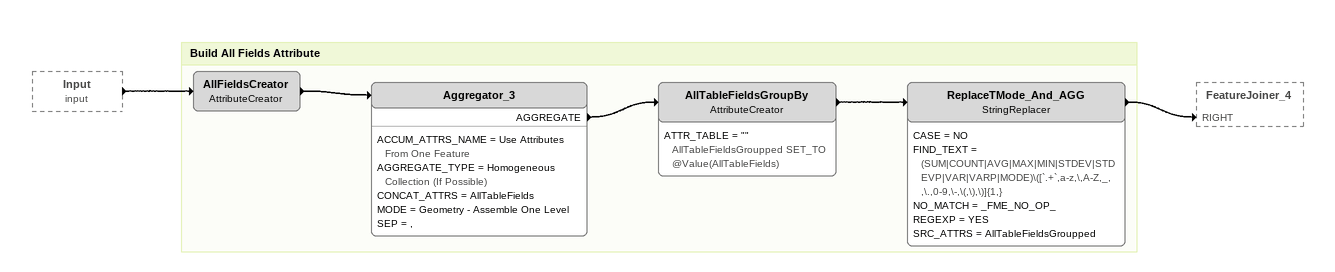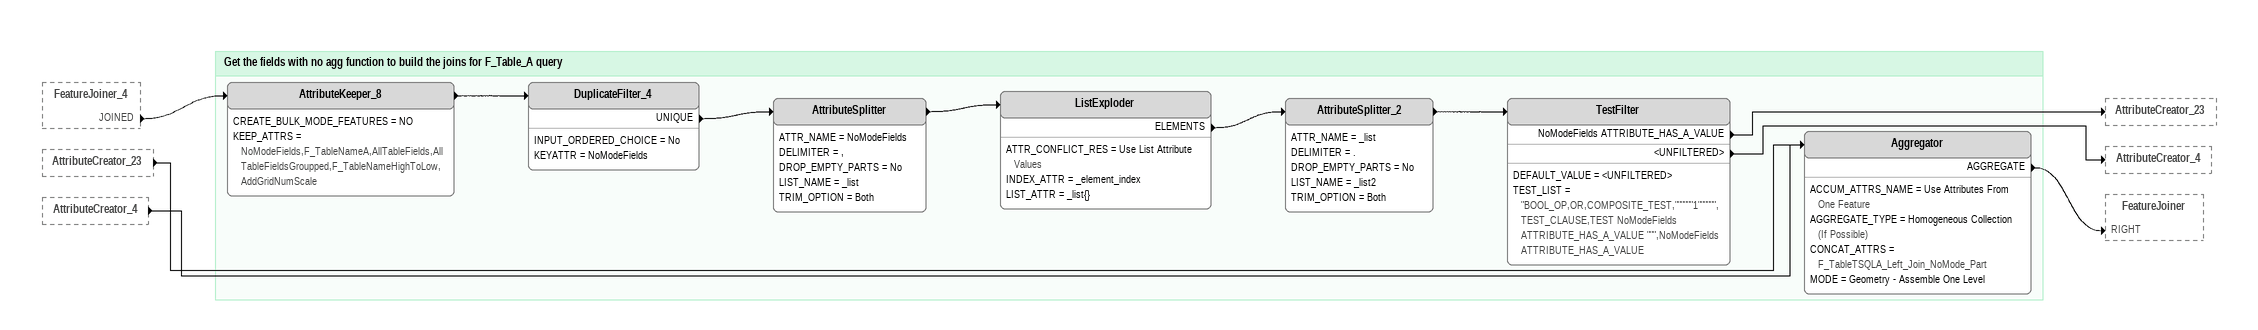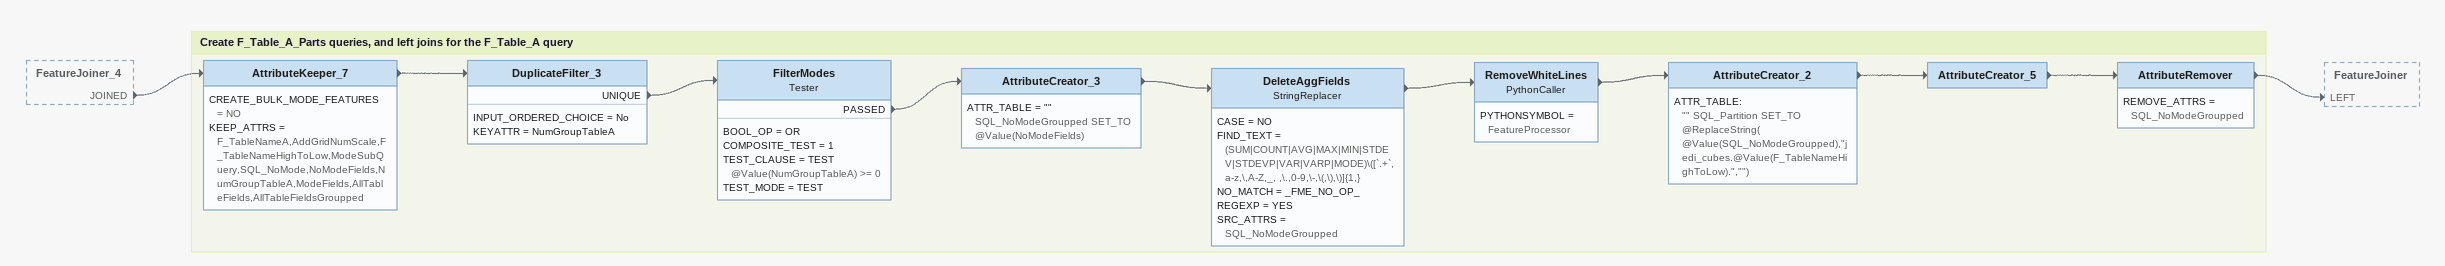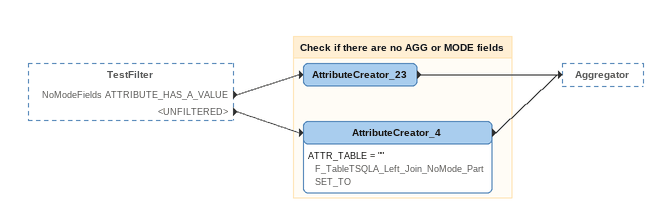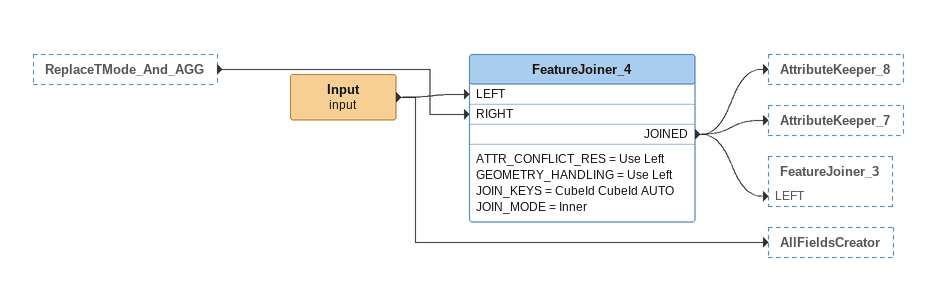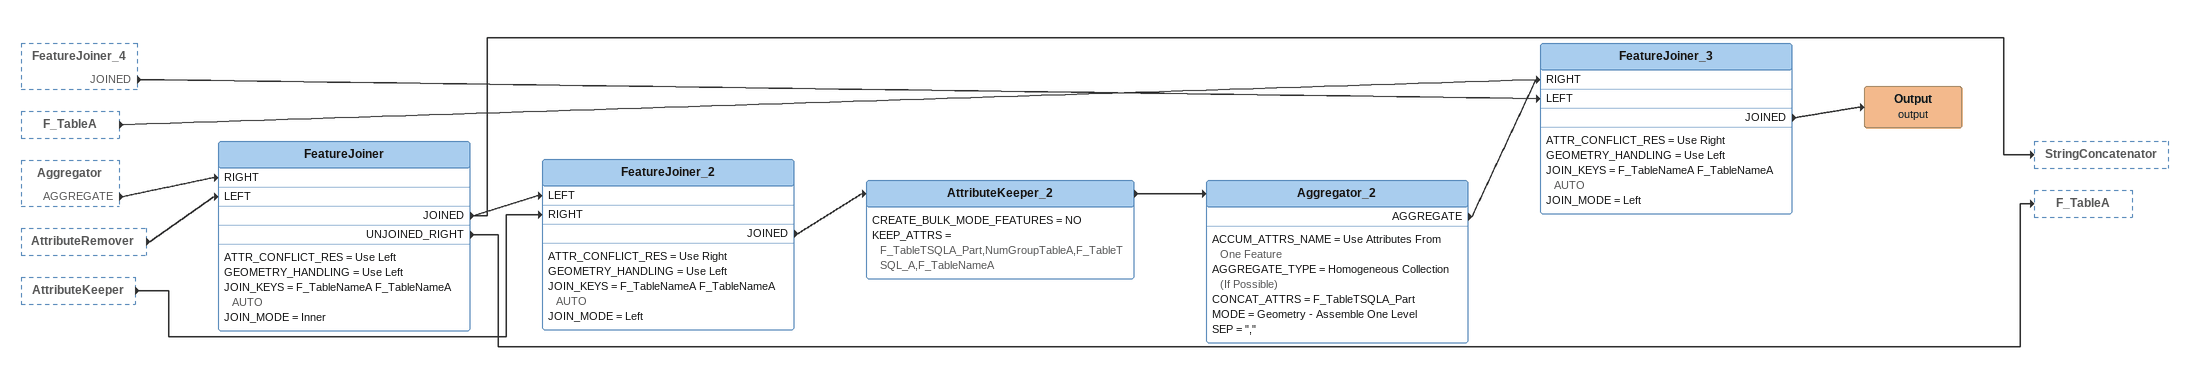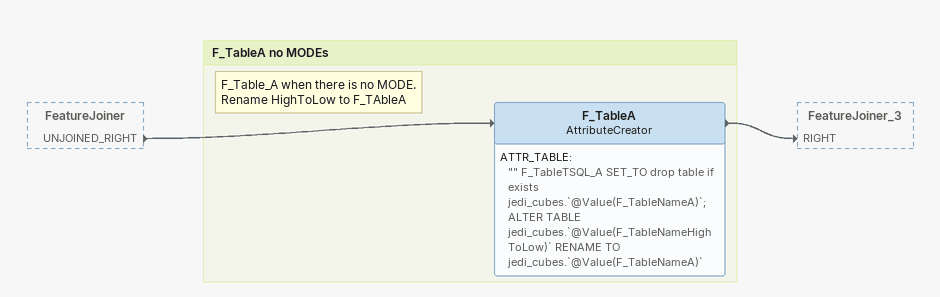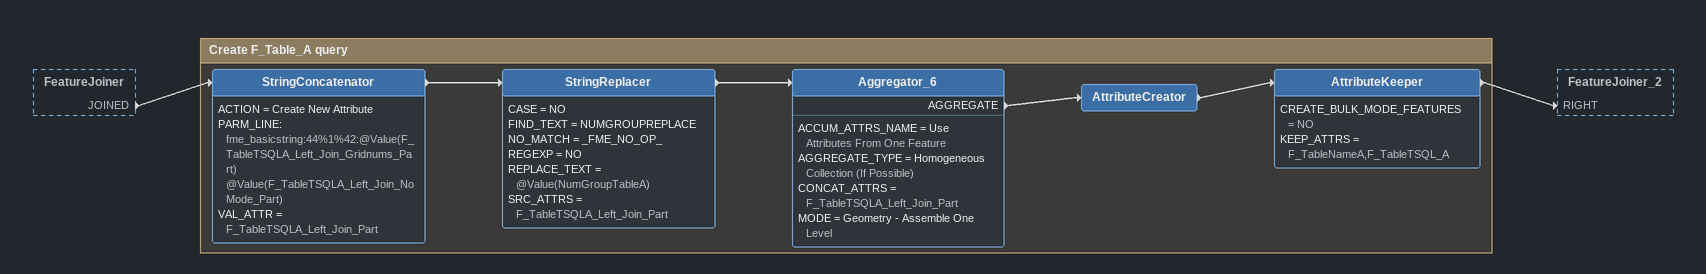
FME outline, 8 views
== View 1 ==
Input (input) [outside]
    -> AllFieldsCreator

Bookmark: Build All Fields Attribute
AllFieldsCreator: AttributeCreator
    -> Aggregator_3
Aggregator_3
    ACCUM_ATTRS_NAME = Use Attributes From One Feature
    AGGREGATE_TYPE = Homogeneous Collection (If Possible)
    CONCAT_ATTRS = AllTableFields
    MODE = Geometry - Assemble One Level
    SEP = ,
    AGGREGATE -> AllTableFieldsGroupBy
AllTableFieldsGroupBy: AttributeCreator
    ATTR_TABLE = "" AllTableFieldsGroupped SET_TO @Value(AllTableFields)
    -> ReplaceTMode_And_AGG
ReplaceTMode_And_AGG: StringReplacer
    CASE = NO
    FIND_TEXT = (SUM|COUNT|AVG|MAX|MIN|STDEV|STDEVP|VAR|VARP|MODE)\([`.+`,a-z,\,A-Z,_, ,\.,0-9,\-,\(,\),\)]{1,}
    NO_MATCH = _FME_NO_OP_
    REGEXP = YES
    SRC_ATTRS = AllTableFieldsGroupped
    -> FeatureJoiner_4 [RIGHT]

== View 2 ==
FeatureJoiner_4 [outside]
    JOINED -> AttributeKeeper_8
AttributeCreator_23 [outside]
    -> Aggregator
AttributeCreator_4 [outside]
    -> Aggregator

Bookmark: Get the fields with no agg function to build the joins for F_Table_A query
AttributeKeeper_8
    CREATE_BULK_MODE_FEATURES = NO
    KEEP_ATTRS = NoModeFields,F_TableNameA,AllTableFields,AllTableFieldsGroupped,F_TableNameHighToLow,AddGridNumScale
    -> DuplicateFilter_4
DuplicateFilter_4
    INPUT_ORDERED_CHOICE = No
    KEYATTR = NoModeFields
    UNIQUE -> AttributeSplitter
AttributeSplitter
    ATTR_NAME = NoModeFields
    DELIMITER = ,
    DROP_EMPTY_PARTS = No
    LIST_NAME = _list
    TRIM_OPTION = Both
    -> ListExploder
ListExploder
    ATTR_CONFLICT_RES = Use List Attribute Values
    INDEX_ATTR = _element_index
    LIST_ATTR = _list{}
    ELEMENTS -> AttributeSplitter_2
AttributeSplitter_2
    ATTR_NAME = _list
    DELIMITER = .
    DROP_EMPTY_PARTS = No
    LIST_NAME = _list2
    TRIM_OPTION = Both
    -> TestFilter
TestFilter
    DEFAULT_VALUE = <UNFILTERED>
    TEST_LIST = "BOOL_OP,OR,COMPOSITE_TEST,""""""1"""""",TEST_CLAUSE,TEST NoModeFields ATTRIBUTE_HAS_A_VALUE """,NoModeFields ATTRIBUTE_HAS_A_VALUE
    NoModeFields ATTRIBUTE_HAS_A_VALUE -> AttributeCreator_23
    <UNFILTERED> -> AttributeCreator_4
Aggregator
    ACCUM_ATTRS_NAME = Use Attributes From One Feature
    AGGREGATE_TYPE = Homogeneous Collection (If Possible)
    CONCAT_ATTRS = F_TableTSQLA_Left_Join_NoMode_Part
    MODE = Geometry - Assemble One Level
    AGGREGATE -> FeatureJoiner [RIGHT]

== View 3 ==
FeatureJoiner_4 [outside]
    JOINED -> AttributeKeeper_7

Bookmark: Create F_Table_A_Parts queries, and left joins for the F_Table_A query
AttributeKeeper_7
    CREATE_BULK_MODE_FEATURES = NO
    KEEP_ATTRS = F_TableNameA,AddGridNumScale,F_TableNameHighToLow,ModeSubQuery,SQL_NoMode,NoModeFields,NumGroupTableA,ModeFields,AllTableFields,AllTableFieldsGroupped
    -> DuplicateFilter_3
DuplicateFilter_3
    INPUT_ORDERED_CHOICE = No
    KEYATTR = NumGroupTableA
    UNIQUE -> FilterModes
FilterModes: Tester
    BOOL_OP = OR
    COMPOSITE_TEST = 1
    TEST_CLAUSE = TEST @Value(NumGroupTableA) >= 0
    TEST_MODE = TEST
    PASSED -> AttributeCreator_3
AttributeCreator_3
    ATTR_TABLE = "" SQL_NoModeGroupped SET_TO @Value(NoModeFields)
    -> DeleteAggFields
DeleteAggFields: StringReplacer
    CASE = NO
    FIND_TEXT = (SUM|COUNT|AVG|MAX|MIN|STDEV|STDEVP|VAR|VARP|MODE)\([`.+`,a-z,\,A-Z,_, ,\.,0-9,\-,\(,\),\)]{1,}
    NO_MATCH = _FME_NO_OP_
    REGEXP = YES
    SRC_ATTRS = SQL_NoModeGroupped
    -> RemoveWhiteLines
RemoveWhiteLines: PythonCaller
    PYTHONSYMBOL = FeatureProcessor
    -> AttributeCreator_2
AttributeCreator_2
    ATTR_TABLE:
      "" SQL_Partition SET_TO @ReplaceString(
      @Value(SQL_NoModeGroupped),"jedi_cubes.@Value(F_TableNameHighToLow).","")
    -> AttributeCreator_5
AttributeCreator_5
    -> AttributeRemover
AttributeRemover
    REMOVE_ATTRS = SQL_NoModeGroupped
    -> FeatureJoiner [LEFT]

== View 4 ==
TestFilter [outside]
    NoModeFields ATTRIBUTE_HAS_A_VALUE -> AttributeCreator_23
    <UNFILTERED> -> AttributeCreator_4

Bookmark: Check if there are no AGG or MODE fields
AttributeCreator_23
    -> Aggregator
AttributeCreator_4
    ATTR_TABLE = "" F_TableTSQLA_Left_Join_NoMode_Part SET_TO
    -> Aggregator

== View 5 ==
ReplaceTMode_And_AGG [outside]
    -> FeatureJoiner_4 [RIGHT]
Input (input)
    -> FeatureJoiner_4 [LEFT]
    -> AllFieldsCreator
FeatureJoiner_4
    ATTR_CONFLICT_RES = Use Left
    GEOMETRY_HANDLING = Use Left
    JOIN_KEYS = CubeId CubeId AUTO
    JOIN_MODE = Inner
    JOINED -> AttributeKeeper_8
    JOINED -> AttributeKeeper_7
    JOINED -> FeatureJoiner_3 [LEFT]

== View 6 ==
FeatureJoiner_4 [outside]
    JOINED -> FeatureJoiner_3 [LEFT]
F_TableA [outside]
    -> FeatureJoiner_3 [RIGHT]
Aggregator [outside]
    AGGREGATE -> FeatureJoiner [RIGHT]
AttributeRemover [outside]
    -> FeatureJoiner [LEFT]
AttributeKeeper [outside]
    -> FeatureJoiner_2 [RIGHT]
FeatureJoiner
    ATTR_CONFLICT_RES = Use Left
    GEOMETRY_HANDLING = Use Left
    JOIN_KEYS = F_TableNameA F_TableNameA AUTO
    JOIN_MODE = Inner
    JOINED -> FeatureJoiner_2 [LEFT]
    JOINED -> StringConcatenator
    UNJOINED_RIGHT -> F_TableA
FeatureJoiner_2
    ATTR_CONFLICT_RES = Use Right
    GEOMETRY_HANDLING = Use Left
    JOIN_KEYS = F_TableNameA F_TableNameA AUTO
    JOIN_MODE = Left
    JOINED -> AttributeKeeper_2
AttributeKeeper_2
    CREATE_BULK_MODE_FEATURES = NO
    KEEP_ATTRS = F_TableTSQLA_Part,NumGroupTableA,F_TableTSQL_A,F_TableNameA
    -> Aggregator_2
Aggregator_2
    ACCUM_ATTRS_NAME = Use Attributes From One Feature
    AGGREGATE_TYPE = Homogeneous Collection (If Possible)
    CONCAT_ATTRS = F_TableTSQLA_Part
    MODE = Geometry - Assemble One Level
    SEP = ","
    AGGREGATE -> FeatureJoiner_3 [RIGHT]
FeatureJoiner_3
    ATTR_CONFLICT_RES = Use Right
    GEOMETRY_HANDLING = Use Left
    JOIN_KEYS = F_TableNameA F_TableNameA AUTO
    JOIN_MODE = Left
    JOINED -> Output (output)
Output (output)

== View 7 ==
FeatureJoiner [outside]
    UNJOINED_RIGHT -> F_TableA

Bookmark: F_TableA no MODEs
Note: F_Table_A when there is no MODE. Rename HighToLow to F_TAbleA
F_TableA: AttributeCreator
    ATTR_TABLE:
      "" F_TableTSQL_A SET_TO drop table if exists jedi_cubes.`@Value(F_TableNameA)`;
      ALTER TABLE jedi_cubes.`@Value(F_TableNameHighToLow)` RENAME TO jedi_cubes.`@Value(F_TableNameA)`
    -> FeatureJoiner_3 [RIGHT]

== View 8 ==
FeatureJoiner [outside]
    JOINED -> StringConcatenator

Bookmark: Create F_Table_A query
StringConcatenator
    ACTION = Create New Attribute
    PARM_LINE:
      fme_basicstring:44%1%42:@Value(F_TableTSQLA_Left_Join_Gridnums_Part)
      @Value(F_TableTSQLA_Left_Join_NoMode_Part)
    VAL_ATTR = F_TableTSQLA_Left_Join_Part
    -> StringReplacer
StringReplacer
    CASE = NO
    FIND_TEXT = NUMGROUPREPLACE
    NO_MATCH = _FME_NO_OP_
    REGEXP = NO
    REPLACE_TEXT = @Value(NumGroupTableA)
    SRC_ATTRS = F_TableTSQLA_Left_Join_Part
    -> Aggregator_6
Aggregator_6
    ACCUM_ATTRS_NAME = Use Attributes From One Feature
    AGGREGATE_TYPE = Homogeneous Collection (If Possible)
    CONCAT_ATTRS = F_TableTSQLA_Left_Join_Part
    MODE = Geometry - Assemble One Level
    AGGREGATE -> AttributeCreator
AttributeCreator
    -> AttributeKeeper
AttributeKeeper
    CREATE_BULK_MODE_FEATURES = NO
    KEEP_ATTRS = F_TableNameA,F_TableTSQL_A
    -> FeatureJoiner_2 [RIGHT]
